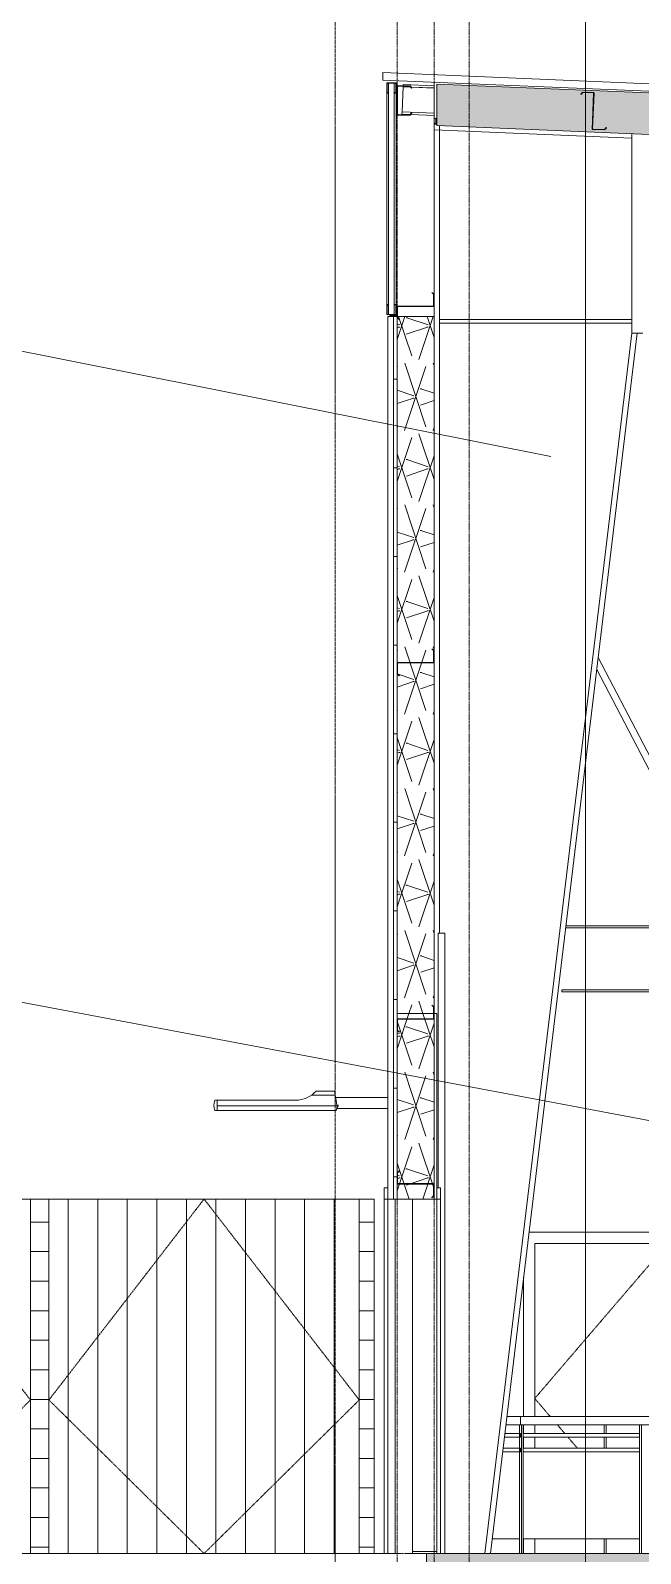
# Model space of a CAD drawing. Header units: inches. Extents: x 21386 to 98862, y -290 to 853.
# Drawn here: x 31740.9 to 31906, y 0 to 412.5 of the extents above; entities that cross this region are included whole.
import ezdxf

# ---------------------------------------------------------------- set-up
doc = ezdxf.new("R2010")
doc.units = ezdxf.units.IN
doc.header["$MEASUREMENT"] = 0
for name, pattern in [('Dash 1_16_', [0.125, 0.0625, -0.0625]), ('Dash Dot 3_16_', [0.3125, 0.1875, -0.0625, 0, -0.0625]), ('Grid Line 1_2_', [0.875, 0.5, -0.125, 0.125, -0.125])]:
    doc.linetypes.add(name, pattern=pattern)
for name, color, linetype, lineweight in [('A-ANNO-IDEN', 131, 'Continuous', 9), ('A-ANNO-SYMB', 150, 'Continuous', 9), ('A-CLNG', 13, 'Continuous', 13), ('A-CLNG-PATT', 13, 'Continuous', 25), ('A-DOOR', 31, 'Continuous', 13), ('A-DOOR-FRAM', 31, 'Continuous', 9), ('A-FLOR', 192, 'Continuous', 13), ('A-FLOR-HRAL', 11, 'Continuous', 13), ('A-FLOR-LEVL', 51, 'Continuous', 9), ('A-FLOR-MCUT', 51, 'Continuous', 9), ('A-FLOR-PATT', 8, 'Continuous', 25), ('A-GLAZ-CWMG', 51, 'Continuous', 13), ('A-ROOF', 132, 'Continuous', 13), ('A-WALL', 113, 'Continuous', 13), ('A-WALL-PATT', 111, 'Continuous', 25), ('C-TOPO', 7, 'Continuous', 13), ('E-LITE-EQPM', 33, 'Continuous', 13), ('G-ANNO-SYMB', 111, 'Continuous', 9), ('Q-SPCQ', 91, 'Continuous', 13), ('S-BEAM', 12, 'Continuous', 13), ('S-COLS', 52, 'Continuous', 13), ('S-GRID', 1, 'Continuous', 9)]:
    doc.layers.add(name, color=color, linetype=linetype, lineweight=lineweight)
pattern_1 = [(45, (22011.012, 102), (-19.007, 19.007), []), (45, (22011.012, 130.8), (-19.007, 19.007), [])]
pattern_2 = [(0, (22011.012, 102), (0, 24), []), (90, (22011.012, 102), (-24, 1e-15), [])]
pattern_3 = [(161.57, (22011.972, 102.96), (-7.6802237, -0.0009796), [0, -54.643, 6.067, 0]), (18.43, (22010.052, 102.96), (-7.6802237, 0.0009796), [0, -54.643, 6.067, 0]), (108.43, (22011.972, 102.96), (3.8382953, -19.2013653), [18.211, -42.499]), (71.57, (22010.052, 102.96), (3.8382953, 19.2013653), [18.211, -42.499])]

# ---------------------------------------------------------------- blocks, each defined once
blk = doc.blocks.new('Struct_Xcel_Sports Complex_rvt-3-Building Section - North_South looking East _ Fitness Center')
at = {"layer": 'A-FLOR-PATT', "lineweight": 9}
h = blk.add_hatch(dxfattribs=at)
h.set_pattern_fill('FP_48', color=256, style=0, pattern_type=2)
h.set_pattern_definition([(50, (22011.01, 102), (55.0854, -4.8198), [5.76, -63.36]), (355, (22011.01, 102), (-10.6557, 57.7685), [4.608, -50.688]), (100.451, (22015.6, 101.6), (44.4295, 52.9487), [4.895, -53.848]), (46.184, (22011.01, 117.36), (81.9644, -12.712), [8.64, -95.04]), (96.636, (22017.84, 116.3), (71.7815, 74.8124), [7.343, -80.772]), (351.184, (22011.01, 117.36), (71.782, 74.8124), [6.912, -76.032]), (21, (22018.69, 113.52), (45.842, -30.9215), [5.76, -63.36]), (326, (22018.69, 113.52), (18.687, 55.6915), [4.608, -50.688]), (71.451, (22022.51, 110.943), (64.529, 24.77), [4.895, -53.848]), (37.5, (22011.012, 102), (0.9339, 25.5668), [2.534, -47.539, 2.534, -48.922, -50.88]), (37.5, (22011.012, 102), (0.9339, 25.5668), [-101.53, 2.534, -48.346]), (7.5, (22011.012, 102), (20.204, 30.2913), [2.534, -26.803, 2.534, -46.387, -19.392]), (7.5, (22011.012, 102), (20.204, 30.2913), [-78.259, 2.534, -16.858]), (327.5, (21993.885, 102), (40.9978, -1.7324), [2.534, -16.666, 2.534, -57.37, -79.488]), (327.5, (21993.885, 102), (40.9978, -1.7324), [-79.104, 2.534, -76.954]), (317.5, (21986.205, 102), (44.7889, 7.6878), [2.534, -22.426, 2.534, -37.248, -56.448]), (317.5, (21986.205, 102), (44.7889, 7.6878), [-64.742, 2.534, -53.914])])
h.paths.add_polyline_path([(21132.3, -6), (22790.8, -6), (22790.8, 0), (21132.3, 0), (21132.3, -1.69)], flags=0)
at = {"layer": 'A-FLOR', "color": 7}
blk.add_line((22790.8, 0), (21132.3, 0), dxfattribs=at)
at = {"layer": 'A-FLOR-MCUT', "color": 7, "lineweight": 13}
blk.add_line((21132.3, 0), (21132.3, -6), dxfattribs=at)
blk = doc.blocks.new('Girt_C - 8_D-1987918-Building Section - North_South looking East _ Fitness Center')
at = {"layer": 'S-BEAM', "lineweight": 9}
h = blk.add_hatch(dxfattribs=at)
h.set_pattern_fill('FP_39', color=8, style=0, pattern_type=2)
h.set_pattern_definition(pattern_1)
h.paths.add_polyline_path([(21127.8, 389.49), (21128.29, 390.06), (21128.2, 390.13), (21127.75, 389.6), (21124.49, 389.6), (21124.49, 389.49)], flags=0)
h.paths.add_polyline_path([(21124.41, 389.67), (21124.41, 397.3), (21124.3, 397.3), (21124.3, 389.67)], flags=0)
h.paths.add_polyline_path([(21128.2, 396.84), (21128.28, 396.91), (21127.8, 397.49), (21124.49, 397.49), (21124.49, 397.38), (21127.75, 397.38)], flags=0)
at = {"layer": 'S-BEAM', "color": 7}
for p, q in [((21124.3, 397.3), (21124.3, 389.67)), ((21124.41, 389.67), (21124.41, 397.3)), ((21127.8, 397.49), (21124.49, 397.49)), ((21124.49, 397.38), (21127.75, 397.38)), ((21127.75, 397.38), (21128.2, 396.84)), ((21128.28, 396.91), (21127.8, 397.49)), ((21128.2, 396.84), (21128.28, 396.91)), ((21127.75, 389.6), (21124.49, 389.6)), ((21124.49, 389.49), (21127.8, 389.49)), ((21128.2, 390.13), (21127.75, 389.6)), ((21127.8, 389.49), (21128.29, 390.06)), ((21128.29, 390.06), (21128.2, 390.13))]:
    blk.add_line(p, q, dxfattribs=at)
for centre, radius, start, end in [((21124.49, 397.3), 0.188, 90, 180), ((21124.49, 397.3), 0.0782, 92.1227, 180), ((21124.49, 389.67), 0.188, 180, 270), ((21124.49, 389.67), 0.0782, 180, 266.9576)]:
    blk.add_arc(centre, radius, start, end, dxfattribs=at)
blk = doc.blocks.new('Basketball_Backstop-Performance_Sports_Systems-3103-Ceiling_Hung - 27_-0_ to 27_-11 7_8_-652462-Building Section - North_South looking East _ Fitness Center')
at = {"layer": 'Q-SPCQ', "color": 8, "lineweight": 9}
for p, q in [((21178.35, 239.36), (21232.51, 135.4)), ((21233.59, 137.37), (21178.75, 242.65))]:
    blk.add_line(p, q, dxfattribs=at)
blk = doc.blocks.new('Rectangular Mullion - Profile_Polycarbonate_Upper and left-1768104-Building Section - North_South looking East _ Fitness Center')
at = {"layer": 'A-GLAZ-CWMG', "color": 7}
for p, q in [((21124.05, 398.24), (21121.55, 398.24)), ((21121.55, 398.24), (21121.55, 395.49)), ((21121.62, 395.55), (21121.62, 398.17)), ((21121.62, 398.17), (21123.99, 398.17)), ((21123.99, 398.17), (21123.99, 395.55)), ((21124.05, 395.49), (21124.05, 398.24)), ((21121.55, 395.49), (21121.98, 395.49)), ((21121.92, 395.55), (21121.62, 395.55)), ((21121.98, 395.74), (21121.92, 395.74)), ((21121.92, 395.74), (21121.92, 395.55)), ((21121.98, 395.49), (21121.98, 395.74)), ((21123.62, 395.74), (21123.55, 395.74)), ((21123.55, 395.74), (21123.55, 395.49)), ((21123.55, 395.49), (21124.05, 395.49)), ((21123.62, 395.55), (21123.62, 395.74)), ((21123.99, 395.55), (21123.62, 395.55))]:
    blk.add_line(p, q, dxfattribs=at)
blk = doc.blocks.new('Rectangular Mullion - Profile_Polycarbonate_Lower-1768105-Building Section - North_South looking East _ Fitness Center')
at = {"layer": 'A-GLAZ-CWMG', "color": 7}
for p, q in [((21121.98, 338.27), (21121.55, 338.27)), ((21121.55, 338.27), (21121.55, 335.52)), ((21121.98, 338.02), (21121.98, 338.27)), ((21124.05, 338.27), (21123.55, 338.27)), ((21123.55, 338.27), (21123.55, 338.02)), ((21124.05, 335.52), (21124.05, 338.27)), ((21121.55, 335.52), (21124.05, 335.52)), ((21121.62, 335.58), (21121.62, 338.21)), ((21121.62, 338.21), (21121.92, 338.21)), ((21123.99, 335.58), (21121.62, 335.58)), ((21121.92, 338.21), (21121.92, 338.02)), ((21121.92, 338.02), (21121.98, 338.02)), ((21123.55, 338.02), (21123.62, 338.02)), ((21123.62, 338.02), (21123.62, 338.21)), ((21123.62, 338.21), (21123.99, 338.21)), ((21123.99, 338.21), (21123.99, 335.58))]:
    blk.add_line(p, q, dxfattribs=at)
blk = doc.blocks.new('Rectangular Mullion - Profile_Polycarbonate_right-1766190-Building Section - North_South looking East _ Fitness Center')
at = {"layer": 'A-GLAZ-CWMG', "color": 10, "lineweight": 9}
for p, q in [((21121.98, 335.58), (21121.98, 398.17)), ((21123.55, 335.58), (21123.55, 398.17))]:
    blk.add_line(p, q, dxfattribs=at)
at = {"layer": 'A-GLAZ-CWMG', "color": 8, "lineweight": 9}
for p, q in [((21121.55, 338.27), (21121.55, 395.49)), ((21124.05, 338.27), (21124.05, 395.49))]:
    blk.add_line(p, q, dxfattribs=at)
blk = doc.blocks.new('Double-Flush - 72_ x 96_-983185-Building Section - North_South looking East _ Fitness Center')
at = {"layer": 'A-DOOR', "color": 7}
for p, q in [((21121.8, 96), (21121.8, 0)), ((21123.8, 96), (21121.8, 96)), ((21123.8, 0), (21123.8, 96)), ((21121.8, 0), (21123.8, 0))]:
    blk.add_line(p, q, dxfattribs=at)
at = {"layer": 'A-DOOR-FRAM', "color": 7, "lineweight": 13}
for p, q in [((21120.8, 99), (21120.8, 96)), ((21121.8, 99), (21120.8, 99)), ((21121.8, 96), (21121.8, 99)), ((21136.05, 99), (21135.05, 99)), ((21135.05, 99), (21135.05, 96)), ((21136.05, 96), (21136.05, 99)), ((21120.8, 96), (21121.8, 96)), ((21135.05, 96), (21136.05, 96))]:
    blk.add_line(p, q, dxfattribs=at)
at = {"layer": 'A-DOOR-FRAM', "color": 8}
for p, q in [((21120.8, 0), (21120.8, 96)), ((21135.05, 0), (21135.05, 96)), ((21136.05, 96), (21136.05, 0))]:
    blk.add_line(p, q, dxfattribs=at)
blk = doc.blocks.new('Girt_Z - 10_D-1351983-Building Section - North_South looking East _ Fitness Center')
at = {"layer": 'S-BEAM', "color": 7}
for p, q in [((21174.51, 395.78), (21174, 395.22)), ((21174, 395.22), (21174.08, 395.15)), ((21174.08, 395.15), (21174.56, 395.67)), ((21177.44, 395.65), (21174.51, 395.78)), ((21174.56, 395.67), (21177.44, 395.55)), ((21177.51, 395.46), (21177.11, 385.66)), ((21177.22, 385.84), (21177.62, 395.46)), ((21177.11, 385.66), (21180.48, 385.52)), ((21180.43, 385.63), (21177.29, 385.76)), ((21180.9, 386.15), (21180.43, 385.63)), ((21180.48, 385.52), (21180.98, 386.07)), ((21180.98, 386.07), (21180.9, 386.15))]:
    blk.add_line(p, q, dxfattribs=at)
for centre, radius, start, end in [((21177.44, 395.47), 0.187, 357.6141, 87.6141), ((21177.44, 395.47), 0.0782, 357.6141, 85.4913), ((21177.3, 385.84), 0.0782, 177.6141, 264.5717)]:
    blk.add_arc(centre, radius, start, end, dxfattribs=at)
blk = doc.blocks.new('W-Wide Flange - W18X40-1630767-Building Section - North_South looking East _ Fitness Center')
at = {"layer": 'S-BEAM', "color": 8, "lineweight": 9}
for p, q in [((21169.94, 169.47), (21214.76, 169.47)), ((21170.01, 170), (21214.49, 170)), ((21216.59, 170), (21235.12, 170)), ((21216.86, 169.47), (21235.12, 169.47)), ((21236.98, 170), (21239.12, 170)), ((21236.98, 169.47), (21239.12, 169.47)), ((21245.74, 170), (21272.69, 170)), ((21245.74, 169.47), (21272.33, 169.47)), ((21272.46, 169.47), (21385.05, 169.47)), ((21272.83, 170), (21385.05, 170)), ((21385.05, 170), (21385.05, 169.47)), ((21168.93, 152.1), (21168.93, 152.62)), ((21168.93, 152.62), (21223.54, 152.62)), ((21225.64, 152.62), (21235.12, 152.62)), ((21236.98, 152.62), (21239.12, 152.62)), ((21245.74, 152.62), (21246.44, 152.62)), ((21248.82, 152.62), (21248.91, 152.62)), ((21250.33, 152.62), (21253.31, 152.62)), ((21256.05, 152.62), (21260.5, 152.62)), ((21260.76, 152.62), (21381.05, 152.62)), ((21168.93, 152.1), (21223.81, 152.1)), ((21225.92, 152.1), (21235.12, 152.1)), ((21236.98, 152.1), (21239.12, 152.1)), ((21245.74, 152.1), (21246.44, 152.1)), ((21248.82, 152.1), (21248.91, 152.1)), ((21250.33, 152.1), (21253.55, 152.1)), ((21256.05, 152.1), (21260.13, 152.1)), ((21260.39, 152.1), (21381.05, 152.1))]:
    blk.add_line(p, q, dxfattribs=at)
blk = doc.blocks.new('overhead door - one-983186-Building Section - North_South looking East _ Fitness Center')
at = {"layer": 'A-DOOR', "lineweight": 9}
h = blk.add_hatch(dxfattribs=at)
h.set_pattern_fill('FP_44', color=8, style=0, pattern_type=2)
h.set_pattern_definition([(90, (21128.428, 0), (-8, 5e-16), [])])
h.paths.add_polyline_path([(21136.06, 0), (21137.18, 0), (21137.18, 168), (21135.43, 168), (21135.43, 99), (21136.05, 99), (21136.05, 0)], flags=0)
at = {"layer": 'A-DOOR', "color": 8, "lineweight": 9}
for p, q in [((21137.18, 168), (21135.43, 168)), ((21135.43, 168), (21135.43, 99)), ((21137.18, 168), (21137.18, 0))]:
    blk.add_line(p, q, dxfattribs=at)
blk = doc.blocks.new('Railing - 2_ x 1_2_-939656-Building Section - North_South looking East _ Fitness Center')
at = {"layer": 'A-FLOR-HRAL', "color": 8, "lineweight": 9}
for p, q in [((21158.45, 34.87), (21157.95, 34.87)), ((21157.95, 0), (21157.95, 34.87)), ((21158.45, 34.87), (21158.45, 0))]:
    blk.add_line(p, q, dxfattribs=at)
blk = doc.blocks.new('Railing - 2_ 8_-939652-Building Section - North_South looking East _ Fitness Center')
at = {"layer": 'A-FLOR-HRAL', "color": 8, "lineweight": 9}
blk.add_line((21158.45, 4), (21189.95, 4), dxfattribs=at)
blk = doc.blocks.new('Railing - 2_ x 1_2_-V145-Building Section - North_South looking East _ Fitness Center')
at = {"layer": 'A-FLOR-HRAL', "color": 8, "lineweight": 9}
for p, q in [((21884.85, 34.87), (21884.35, 34.87)), ((21884.35, 32.5), (21884.35, 34.87)), ((21884.85, 32.5), (21884.85, 34.87)), ((21884.35, 28.5), (21884.35, 31.5)), ((21884.85, 28.5), (21884.85, 31.5)), ((21884.35, 0), (21884.35, 4)), ((21884.85, 0), (21884.85, 4))]:
    blk.add_line(p, q, dxfattribs=at)
blk = doc.blocks.new('Railing - 2_ 8_-V151-Building Section - North_South looking East _ Fitness Center')
at = {"layer": 'A-FLOR-HRAL', "color": 8, "lineweight": 9}
blk.add_line((21150.04, 4), (21157.45, 4), dxfattribs=at)
blk = doc.blocks.new('Railing - 3_4_-V153-Building Section - North_South looking East _ Fitness Center')
at = {"layer": 'A-FLOR-HRAL', "color": 8, "lineweight": 9}
for p in [(21157.95, 34.87), (21157.45, 0)]:
    blk.add_line(p, (21157.45, 34.87), dxfattribs=at)
blk = doc.blocks.new('Railing - Railing-939582-Building Section - North_South looking East _ Fitness Center')
at = {"layer": 'A-FLOR-HRAL', "color": 8, "lineweight": 9}
for p, q in [((21157.45, 31.5), (21153.35, 31.5)), ((21153.47, 32.5), (21157.45, 32.5)), ((21157.7, 31.5), (21157.7, 32.5)), ((21157.7, 32.5), (21157.95, 32.5)), ((21157.7, 31.5), (21157.95, 31.5)), ((21158.45, 32.5), (21189.95, 32.5)), ((21158.45, 31.5), (21189.95, 31.5)), ((21157.45, 27.5), (21152.86, 27.5)), ((21152.98, 28.5), (21157.45, 28.5)), ((21157.7, 27.5), (21157.7, 28.5)), ((21157.7, 28.5), (21157.95, 28.5)), ((21157.7, 27.5), (21157.95, 27.5)), ((21158.45, 28.5), (21189.95, 28.5)), ((21158.45, 27.5), (21189.95, 27.5))]:
    blk.add_line(p, q, dxfattribs=at)
for name, p in [('Railing - 3_4_-V153-Building Section - North_South looking East _ Fitness Center', (0, 0)), ('Railing - 2_ x 1_2_-939656-Building Section - North_South looking East _ Fitness Center', (0, 0)), ('Railing - 2_ x 1_2_-V145-Building Section - North_South looking East _ Fitness Center', (-704, 0)), ('Railing - 2_ x 1_2_-939656-Building Section - North_South looking East _ Fitness Center', (32, 0)), ('Railing - 2_ 8_-V151-Building Section - North_South looking East _ Fitness Center', (0, 0)), ('Railing - 2_ 8_-939652-Building Section - North_South looking East _ Fitness Center', (0, 0))]:
    blk.add_blockref(name, p)
blk = doc.blocks.new('Top Rail Type - Top Rail_Internal_-939601-Building Section - North_South looking East _ Fitness Center')
at = {"layer": 'A-FLOR-HRAL', "color": 8, "lineweight": 9}
for p, q in [((21162.12, 37.13), (21154.02, 37.13)), ((21254.7, 37.13), (21157.7, 37.13)), ((21204.34, 37.13), (21170.81, 37.13)), ((21153.75, 34.88), (21162.12, 34.88)), ((21157.7, 34.88), (21254.7, 34.88)), ((21170.79, 34.88), (21199.77, 34.88))]:
    blk.add_line(p, q, dxfattribs=at)
at = {"layer": 'A-FLOR-HRAL', "color": 8, "lineweight": 9, "flags": 128}
for points in [[(21157.7, 36), (21157.7, 36.23), (21157.7, 36.46), (21157.7, 36.66), (21157.7, 36.84), (21157.7, 36.97), (21157.7, 37.07), (21157.7, 37.12)], [(21157.7, 34.88), (21157.7, 34.93), (21157.7, 35.03), (21157.7, 35.16), (21157.7, 35.34), (21157.7, 35.54), (21157.7, 35.77), (21157.7, 36)]]:
    blk.add_lwpolyline(points, dxfattribs=at)
blk = doc.blocks.new('Lighting-Street_Cooper_Navion-Lumark_4-6-LED-Squares - The Caretaker LED-964008-Building Section - North_South looking East _ Fitness Center')
at = {"layer": 'E-LITE-EQPM', "color": 8, "lineweight": 9}
for p, q in [((21107.49, 124.13), (21101.13, 124.13)), ((21102.38, 125.18), (21107.31, 125.18)), ((21108.03, 121.1), (21107.31, 125.18)), ((21096.81, 122.75), (21074.94, 122.75)), ((21107.77, 120), (21074.94, 120)), ((21075.56, 122.75), (21075.56, 120)), ((21075.56, 121.28), (21106.7, 121.28)), ((21096.98, 122.76), (21096.98, 122.72)), ((21106.7, 121.28), (21107.99, 121.28)), ((21121.8, 123.5), (21107.6, 123.5)), ((21107.77, 120), (21108.34, 121.22)), ((21108.03, 121.1), (21107.77, 120)), ((21121.8, 120.5), (21108.01, 120.5)), ((21108.34, 121.22), (21108.34, 121.47))]:
    blk.add_line(p, q, dxfattribs=at)
for centre, radius, start, end in [((21096.62, 130.77), 8.03, 271.3102, 315.7864), ((21079.09, 121.37), 4.38, 161.7029, 198.2971)]:
    blk.add_arc(centre, radius, start, end, dxfattribs=at)
blk = doc.blocks.new('dumpster door - one-1001559-Building Section - North_South looking East _ Fitness Center')
at = {"layer": 'A-DOOR', "lineweight": 9}
h = blk.add_hatch(dxfattribs=at)
h.set_pattern_fill('FP_46', color=8, style=0, pattern_type=2)
h.set_pattern_definition([(90, (21007.053, 0), (8, -5e-16), [])])
h.paths.add_polyline_path([(20941.05, 0), (21025.05, 0), (21025.05, 96), (20941.05, 96), (20941.05, 76.46)], flags=0)
at = {"layer": 'A-DOOR', "color": 8, "linetype": 'Dash 1_16_', "lineweight": 9}
for p, q in [((20941.05, 41.59), (20983.05, 96)), ((21025.05, 41.59), (20983.05, 96)), ((20983.05, 0), (20941.05, 41.59)), ((20983.05, 0), (21025.05, 41.59))]:
    blk.add_line(p, q, dxfattribs=at)
at = {"layer": 'A-DOOR', "color": 8, "lineweight": 9}
blk.add_line((21025.05, 96), (20941.05, 96), dxfattribs=at)
blk = doc.blocks.new('columns and girder2 - one-1334686-Building Section - North_South looking East _ Fitness Center')
at = {"layer": 'S-BEAM', "color": 8, "lineweight": 9}
for p, q in [((21134.3, 387.29), (21134.3, 341.06)), ((21135.05, 387.26), (21134.3, 387.29)), ((21134.3, 387.06), (21134.3, 385.56)), ((21135.05, 387.03), (21134.3, 387.06)), ((21134.3, 385.56), (21187.8, 383.33)), ((21135.8, 168), (21135.8, 386.67)), ((21187.8, 384.5), (21187.8, 330.48)), ((21134.3, 337.69), (21134.3, 335)), ((21187.8, 334.23), (21135.8, 334.23)), ((21135.8, 333.23), (21187.8, 333.23)), ((21187.8, 330.48), (21148.04, 0)), ((21149.56, 0), (21189.31, 330.48)), ((21187.8, 330.48), (21190.8, 330.48))]:
    blk.add_line(p, q, dxfattribs=at)
blk = doc.blocks.new('L-Angle - L2X2X3_16-1162514-Building Section - North_South looking East _ Fitness Center')
at = {"layer": 'S-BEAM', "color": 7}
for p, q in [((21122.3, 335.18), (21124.3, 335.18)), ((21123.93, 335.37), (21122.49, 335.37)), ((21124.12, 336.99), (21124.12, 335.56)), ((21124.3, 335.18), (21124.3, 337.18))]:
    blk.add_line(p, q, dxfattribs=at)
for centre, start, end in [((21122.49, 335.18), 90, 180), ((21123.93, 335.56), 270, 0), ((21124.3, 336.99), 90, 180)]:
    blk.add_arc(centre, 0.188, start, end, dxfattribs=at)
blk = doc.blocks.new('Girt_Z - 10_D-1732869-Building Section - North_South looking East _ Fitness Center')
at = {"layer": 'S-BEAM', "color": 7}
for p, q in [((21133.73, 148.54), (21133.66, 148.46)), ((21134.3, 148.06), (21133.73, 148.54)), ((21124.3, 144.61), (21124.3, 141.67)), ((21124.41, 141.72), (21124.41, 144.61)), ((21134.12, 144.8), (21124.49, 144.8)), ((21124.49, 144.69), (21134.3, 144.69)), ((21133.66, 148.46), (21134.19, 148.01)), ((21134.19, 148.01), (21134.19, 144.87)), ((21134.3, 144.69), (21134.3, 148.06)), ((21124.3, 141.67), (21124.88, 141.19)), ((21124.95, 141.27), (21124.41, 141.72)), ((21124.88, 141.19), (21124.95, 141.27))]:
    blk.add_line(p, q, dxfattribs=at)
for centre, radius, start, end in [((21124.49, 144.61), 0.188, 90, 180), ((21124.49, 144.61), 0.0782, 90, 177.8773), ((21134.12, 144.88), 0.0782, 270, 356.9576)]:
    blk.add_arc(centre, radius, start, end, dxfattribs=at)
blk = doc.blocks.new('Girt_Z - 10_D-1987917-Building Section - North_South looking East _ Fitness Center')
at = {"layer": 'S-BEAM', "lineweight": 9}
h = blk.add_hatch(dxfattribs=at)
h.set_pattern_fill('FP_39', color=8, style=0, pattern_type=2)
h.set_pattern_definition(pattern_1)
h.paths.add_polyline_path([(21124.88, 237.69), (21124.95, 237.77), (21124.41, 238.22), (21124.41, 241.11), (21124.3, 241.11), (21124.3, 238.17)], flags=0)
h.paths.add_polyline_path([(21134.3, 241.19), (21134.3, 244.56), (21133.73, 245.04), (21133.66, 244.96), (21134.19, 244.51), (21134.19, 241.37)], flags=0)
h.paths.add_polyline_path([(21124.49, 241.19), (21134.3, 241.19), (21134.12, 241.3), (21124.49, 241.3)], flags=0)
at = {"layer": 'S-BEAM', "color": 7}
for p, q in [((21133.73, 245.04), (21133.66, 244.96)), ((21133.66, 244.96), (21134.19, 244.51)), ((21134.3, 244.56), (21133.73, 245.04)), ((21134.19, 244.51), (21134.19, 241.37)), ((21134.3, 241.19), (21134.3, 244.56)), ((21124.3, 241.11), (21124.3, 238.17)), ((21124.41, 238.22), (21124.41, 241.11)), ((21134.12, 241.3), (21124.49, 241.3)), ((21124.49, 241.19), (21134.3, 241.19)), ((21124.3, 238.17), (21124.88, 237.69)), ((21124.95, 237.77), (21124.41, 238.22)), ((21124.88, 237.69), (21124.95, 237.77))]:
    blk.add_line(p, q, dxfattribs=at)
for centre, radius, start, end in [((21124.49, 241.11), 0.188, 90, 180), ((21124.49, 241.11), 0.0782, 90, 177.8773), ((21134.12, 241.38), 0.0782, 270, 356.9576)]:
    blk.add_arc(centre, radius, start, end, dxfattribs=at)
blk = doc.blocks.new('Girt_Z - 10_D-1772157-Building Section - North_South looking East _ Fitness Center')
at = {"layer": 'S-BEAM', "color": 7}
for p, q in [((21133.73, 341.54), (21133.66, 341.46)), ((21133.66, 341.46), (21134.19, 341.01)), ((21134.3, 341.06), (21133.73, 341.54)), ((21134.19, 341.01), (21134.19, 337.87)), ((21134.3, 337.69), (21134.3, 341.06)), ((21124.3, 337.61), (21124.3, 334.67)), ((21124.3, 334.67), (21124.88, 334.19)), ((21124.41, 334.72), (21124.41, 337.61)), ((21124.95, 334.27), (21124.41, 334.72)), ((21134.12, 337.8), (21124.49, 337.8)), ((21124.49, 337.69), (21134.3, 337.69)), ((21124.88, 334.19), (21124.95, 334.27))]:
    blk.add_line(p, q, dxfattribs=at)
for centre, radius, start, end in [((21124.49, 337.61), 0.188, 90, 180), ((21124.49, 337.61), 0.0782, 90, 177.8773), ((21134.12, 337.88), 0.0782, 270, 356.9576)]:
    blk.add_arc(centre, radius, start, end, dxfattribs=at)
blk = doc.blocks.new('Girt_Z - 10_D-1263371-Building Section - North_South looking East _ Fitness Center')
at = {"layer": 'S-BEAM', "color": 7}
for p, q in [((21124.88, 103.68), (21124.3, 103.2)), ((21124.3, 103.2), (21124.3, 100.26)), ((21124.41, 103.14), (21124.95, 103.59)), ((21124.41, 100.25), (21124.41, 103.14)), ((21124.95, 103.59), (21124.88, 103.68)), ((21134.3, 100.18), (21124.49, 100.18)), ((21124.49, 100.07), (21134.12, 100.07)), ((21134.19, 100), (21134.19, 96.86)), ((21134.3, 96.8), (21134.3, 100.18)), ((21134.19, 96.86), (21133.66, 96.41)), ((21133.66, 96.41), (21133.73, 96.32)), ((21133.73, 96.32), (21134.3, 96.8))]:
    blk.add_line(p, q, dxfattribs=at)
for centre, radius, start, end in [((21124.49, 100.26), 0.188, 180, 270), ((21124.49, 100.26), 0.0782, 182.1227, 270), ((21134.12, 99.99), 0.0782, 3.0424, 90)]:
    blk.add_arc(centre, radius, start, end, dxfattribs=at)
blk = doc.blocks.new('Girt_C - 8_D-1405512-Building Section - North_South looking East _ Fitness Center')
at = {"layer": 'S-BEAM', "color": 8, "lineweight": 9}
for p, q in [((21125.63, 390.45), (21125.91, 397.16)), ((21125.91, 397.23), (21125.92, 397.38)), ((21125.91, 397.16), (21125.91, 397.23)), ((21127.95, 397.14), (21125.91, 397.23)), ((21128.01, 397.07), (21125.91, 397.16)), ((21125.92, 397.49), (21125.94, 397.8)), ((21125.94, 397.8), (21134.31, 397.45)), ((21134.31, 396.88), (21128.1, 397.14)), ((21134.31, 396.81), (21128.16, 397.06)), ((21125.6, 389.81), (21125.63, 390.38)), ((21127.85, 389.71), (21125.6, 389.81)), ((21125.63, 390.38), (21125.63, 390.45)), ((21134.3, 390.09), (21125.63, 390.45)), ((21134.3, 390.02), (21125.63, 390.38)), ((21134.3, 389.45), (21127.99, 389.71))]:
    blk.add_line(p, q, dxfattribs=at)
blk = doc.blocks.new('Single-Flush - 36_ x 84_-1318898-Building Section - North_South looking East _ Fitness Center')
at = {"layer": 'A-DOOR', "color": 8, "linetype": 'Dash 1_16_', "lineweight": 9}
for p, q in [((21197.56, 84), (21161.56, 42)), ((21165.73, 37.12), (21161.56, 42)), ((21169.7, 32.5), (21167.66, 34.88)), ((21173.13, 28.5), (21170.56, 31.5)), ((21197.56, 0), (21194.13, 4))]:
    blk.add_line(p, q, dxfattribs=at)
at = {"layer": 'A-DOOR-FRAM', "color": 8}
for p, q in [((21200.56, 87), (21160.02, 87)), ((21200.56, 37.12), (21200.56, 87)), ((21161.56, 37.12), (21161.56, 84)), ((21161.56, 84), (21197.56, 84)), ((21197.56, 84), (21197.56, 37.11)), ((21158.56, 74.81), (21158.56, 37.12)), ((21158.56, 34.88), (21158.56, 32.5)), ((21161.56, 32.5), (21161.56, 34.88)), ((21197.56, 34.88), (21197.56, 32.5)), ((21200.56, 32.5), (21200.56, 34.88)), ((21158.56, 31.5), (21158.56, 28.5)), ((21161.56, 28.5), (21161.56, 31.5)), ((21197.56, 31.5), (21197.56, 28.5)), ((21200.56, 28.5), (21200.56, 31.5)), ((21158.56, 4), (21158.56, 0)), ((21161.56, 0), (21161.56, 4)), ((21197.56, 4), (21197.56, 0)), ((21200.56, 0), (21200.56, 4))]:
    blk.add_line(p, q, dxfattribs=at)

msp = doc.modelspace()

# ---------------------------------------------------------------- hatches: boundary and pattern name
at = {"layer": 'A-CLNG-PATT', "lineweight": 9}
h = msp.add_hatch(dxfattribs=at)
h.set_pattern_fill('FP_37', color=8, style=0, pattern_type=2)
h.set_pattern_definition(pattern_3)
h.paths.add_polyline_path([(33086.49, 335.22), (33086.49, 346.48), (31850.86, 397.96), (31850.86, 386.7), (33052.62, 336.63)], flags=0)
at = {"layer": 'A-WALL-PATT', "lineweight": 9}
h = msp.add_hatch(dxfattribs=at)
h.set_pattern_fill('FP_40', color=8, style=0, pattern_type=2)
h.set_pattern_definition(pattern_2)
h.paths.add_polyline_path([(31840.11, 146.25), (31840.11, 335), (31839.11, 335), (31839.11, 146.25)], flags=0)
h = msp.add_hatch(dxfattribs=at)
h.set_pattern_fill('FP_37', color=8, style=0, pattern_type=2)
h.set_pattern_definition(pattern_3)
h.paths.add_polyline_path([(31850.11, 146.25), (31850.11, 335), (31840.11, 335), (31840.11, 146.25)], flags=0)
h = msp.add_hatch(dxfattribs=at)
h.set_pattern_fill('FP_40', color=8, style=0, pattern_type=2)
h.set_pattern_definition(pattern_2)
h.paths.add_polyline_path([(31840.11, 96), (31840.11, 146.25), (31839.11, 146.25), (31839.11, 96)], flags=0)
h = msp.add_hatch(dxfattribs=at)
h.set_pattern_fill('FP_37', color=8, style=0, pattern_type=2)
h.set_pattern_definition(pattern_3)
h.paths.add_polyline_path([(31850.11, 96), (31850.11, 146.25), (31840.11, 146.25), (31840.11, 96), (31842.19, 96)], flags=0)
h = msp.add_hatch(dxfattribs=at)
h.set_pattern_fill('FP_45', color=8, style=0, pattern_type=2)
h.set_pattern_definition([(180, (21214.803, 337.75), (-1e-15, -8), [])])
h.paths.add_polyline_path([(31646.61, 0), (31656.86, 0), (31656.86, 96), (31646.61, 96), (31646.61, 76.46)], flags=0)
h.paths.add_polyline_path([(31740.86, 0), (31745.86, 0), (31745.86, 96), (31740.86, 96), (31740.86, 76.46)], flags=0)
h.paths.add_polyline_path([(31833.86, 0), (31833.86, 96), (31829.86, 95.99), (31829.86, 0)], flags=0)
h = msp.add_hatch(dxfattribs=at)
h.set_pattern_fill('FP_41', color=8, style=0, pattern_type=2)
h.set_pattern_definition([(0, (21128.68, 0.38), (-193, 193), [48, -145]), (90, (21128.68, 0.38), (-193, 1e-14), [96, -97]), (180, (21176.68, 96.38), (-193, 193), [48, -145]), (90, (21176.68, 0.38), (-193, 1e-14), [96, -97]), (180, (21176.68, 96.88), (-193, 193), [48, -145]), (90, (21176.68, 96.88), (-193, 1e-14), [96, -97]), (0, (21128.68, 192.88), (-193, 193), [48, -145]), (90, (21128.68, 96.88), (-193, 1e-14), [96, -97]), (0, (21176.93, 48.12), (-193, 193), [48, -145]), (90, (21176.93, 0), (-193, 1e-14), [48.125, -144.875]), (90, (21224.93, 0), (-193, 1e-14), [48.125, -144.875]), (0, (21176.93, 144.62), (-193, 193), [48, -145]), (90, (21176.93, 48.62), (-193, 1e-14), [96, -97]), (180, (21224.93, 48.62), (-193, 193), [48, -145]), (90, (21224.93, 48.62), (-193, 1e-14), [96, -97]), (90, (21176.93, 145.12), (-193, 1e-14), [48, -145]), (180, (21224.93, 145.12), (-193, 193), [48, -145]), (90, (21224.93, 145.12), (-193, 1e-14), [48, -145]), (0, (21225.18, 0.38), (-193, 193), [48, -145]), (90, (21225.18, 0.38), (-193, 1e-14), [96, -97]), (180, (21273.18, 96.38), (-193, 193), [48, -145]), (90, (21273.18, 0.38), (-193, 1e-14), [96, -97]), (180, (21273.18, 96.88), (-193, 193), [48, -145]), (90, (21273.18, 96.88), (-193, 1e-14), [96, -97]), (0, (21225.18, 192.88), (-193, 193), [48, -145]), (90, (21225.18, 96.88), (-193, 1e-14), [96, -97]), (0, (21273.43, 48.12), (-193, 193), [48, -145]), (90, (21273.43, 0), (-193, 1e-14), [48.125, -144.875]), (90, (21321.43, 0), (-193, 1e-14), [48.125, -144.875]), (0, (21273.43, 144.62), (-193, 193), [48, -145]), (90, (21273.43, 48.62), (-193, 1e-14), [96, -97]), (180, (21321.43, 48.62), (-193, 193), [48, -145]), (90, (21321.43, 48.62), (-193, 1e-14), [96, -97]), (90, (21273.43, 145.12), (-193, 1e-14), [48, -145]), (180, (21321.43, 145.12), (-193, 193), [48, -145]), (90, (21321.43, 145.12), (-193, 1e-14), [48, -145])])
h.paths.add_polyline_path([(31846.52, 0), (31850.86, 0), (31850.86, 96), (31844.24, 95.99), (31844.24, 0)], flags=0)

# ---------------------------------------------------------------- linework, layer by layer
at = {"layer": 'A-ANNO-IDEN', "color": 153}
for p, q in [((31881.69, 297.04), (31614.99, 350.26)), ((31914.52, 116.08), (31614.8, 172.64))]:
    msp.add_line(p, q, dxfattribs=at)
at = {"layer": 'A-ANNO-SYMB', "linetype": 'Dash Dot 3_16_'}
msp.add_line((31823.35, 452.37), (31823.35, -37.35), dxfattribs=at)
at = {"layer": 'A-CLNG', "color": 7}
for p, q in [((33086.49, 346.48), (31850.86, 397.96)), ((31850.86, 397.96), (31850.86, 386.7)), ((31850.86, 386.7), (33086.49, 335.22))]:
    msp.add_line(p, q, dxfattribs=at)
at = {"layer": 'A-FLOR-LEVL', "linetype": 'Grid Line 1_2_'}
msp.add_line((31077.41, 0), (34441.96, 0), dxfattribs=at)
at = {"layer": 'A-ROOF', "color": 7}
for p, q in [((33148.9, 346.34), (31836.26, 401.03)), ((31836.26, 401.03), (31836.26, 399.03)), ((31836.26, 399.03), (33148.9, 344.34))]:
    msp.add_line(p, q, dxfattribs=at)
at = {"layer": 'A-WALL', "color": 7}
for p, q in [((31837.79, 398.17), (31837.79, 335.58)), ((31839.36, 398.17), (31837.79, 398.17)), ((31839.36, 335.58), (31839.36, 398.17)), ((31837.61, 335), (31837.61, 96)), ((31850.11, 335), (31837.61, 335)), ((31837.79, 335.58), (31839.36, 335.58)), ((31839.11, 335), (31839.11, 96)), ((31840.11, 335), (31840.11, 96)), ((31850.11, 96), (31850.11, 335)), ((31840.11, 146.25), (31850.86, 146.25)), ((31850.86, 96), (31850.86, 146.25)), ((31837.61, 96), (31850.86, 96))]:
    msp.add_line(p, q, dxfattribs=at)
at = {"layer": 'A-WALL', "color": 10, "lineweight": 9}
for p, q in [((31837.79, 398.17), (31837.79, 335.58)), ((31839.36, 398.17), (31839.36, 398.17)), ((31839.36, 335.58), (31839.36, 398.17)), ((31839.36, 335.58), (31839.36, 335.58))]:
    msp.add_line(p, q, dxfattribs=at)
at = {"layer": 'A-WALL', "color": 8, "lineweight": 9}
for p, q in [((31850.11, 398.45), (31850.11, 388.62)), ((31740.86, 96), (31740.86, 0)), ((31745.86, 96), (31740.86, 96)), ((31745.86, 0), (31745.86, 96)), ((31833.86, 96), (31829.86, 96)), ((31829.86, 96), (31829.86, 0)), ((31833.86, 0), (31833.86, 96)), ((31844.24, 96), (31844.24, 0)), ((31850.86, 96), (31850.86, 0))]:
    msp.add_line(p, q, dxfattribs=at)
at = {"layer": 'C-TOPO'}
for p, q in [((31615.73, 0), (31783.06, 0)), ((31783.06, 0), (31837.61, 0))]:
    msp.add_line(p, q, dxfattribs=at)
at = {"layer": 'C-TOPO', "color": 8, "lineweight": 9}
for p, q in [((31783.06, 0), (31615.73, 0)), ((31837.61, 0), (31783.06, 0))]:
    msp.add_line(p, q, dxfattribs=at)
at = {"layer": 'G-ANNO-SYMB'}
msp.add_line((31891.15, 737.16), (31891.15, -271.66), dxfattribs=at)
at = {"layer": 'S-COLS', "color": 8, "lineweight": 9}
for p, q in [((31850.11, 388.62), (31850.11, 387.29)), ((31850.55, 388.62), (31850.11, 388.62)), ((31850.55, 388.62), (31850.55, 387.27)), ((31850.86, 388.62), (31850.55, 388.62))]:
    msp.add_line(p, q, dxfattribs=at)
at = {"layer": 'S-GRID', "linetype": 'Grid Line 1_2_'}
for p, q in [((31840.11, -129.44), (31840.11, 738.66)), ((31850.11, -129.44), (31850.11, 738.66)), ((31859.61, -129.44), (31859.61, 738.66))]:
    msp.add_line(p, q, dxfattribs=at)

# ---------------------------------------------------------------- block references
at = {"color": 170, "lineweight": 5}
msp.add_blockref('Struct_Xcel_Sports Complex_rvt-3-Building Section - North_South looking East _ Fitness Center', (10715.81, 0), dxfattribs=at)
at = {"layer": 'A-DOOR', "color": 8, "lineweight": 9}
for name, p in [('overhead door - one-983186-Building Section - North_South looking East _ Fitness Center', (10715.81, 0)), ('Double-Flush - 72_ x 96_-983185-Building Section - North_South looking East _ Fitness Center', (10715.81, 0)), ('dumpster door - one-1001559-Building Section - North_South looking East _ Fitness Center', (10715.81, 0)), ('dumpster door - one-1001559-Building Section - North_South looking East _ Fitness Center', (10804.81, 0)), ('Single-Flush - 36_ x 84_-1318898-Building Section - North_South looking East _ Fitness Center', (10715.81, 0))]:
    msp.add_blockref(name, p, dxfattribs=at)
at = {"layer": 'A-FLOR-HRAL', "color": 8, "lineweight": 9}
for name in ['Top Rail Type - Top Rail_Internal_-939601-Building Section - North_South looking East _ Fitness Center', 'Railing - Railing-939582-Building Section - North_South looking East _ Fitness Center']:
    msp.add_blockref(name, (10715.81, 0), dxfattribs=at)
at = {"layer": 'A-GLAZ-CWMG', "color": 8, "lineweight": 9}
for name in ['Rectangular Mullion - Profile_Polycarbonate_Upper and left-1768104-Building Section - North_South looking East _ Fitness Center', 'Rectangular Mullion - Profile_Polycarbonate_right-1766190-Building Section - North_South looking East _ Fitness Center', 'Rectangular Mullion - Profile_Polycarbonate_Lower-1768105-Building Section - North_South looking East _ Fitness Center']:
    msp.add_blockref(name, (10715.81, 0), dxfattribs=at)
at = {"layer": 'E-LITE-EQPM', "color": 8, "lineweight": 9}
msp.add_blockref('Lighting-Street_Cooper_Navion-Lumark_4-6-LED-Squares - The Caretaker LED-964008-Building Section - North_South looking East _ Fitness Center', (10715.81, 0), dxfattribs=at)
at = {"layer": 'Q-SPCQ', "color": 8, "lineweight": 9}
msp.add_blockref('Basketball_Backstop-Performance_Sports_Systems-3103-Ceiling_Hung - 27_-0_ to 27_-11 7_8_-652462-Building Section - North_South looking East _ Fitness Center', (10715.81, 0), dxfattribs=at)
at = {"layer": 'S-BEAM', "color": 8, "lineweight": 9}
for name in ['Girt_C - 8_D-1987918-Building Section - North_South looking East _ Fitness Center', 'Girt_C - 8_D-1405512-Building Section - North_South looking East _ Fitness Center', 'Girt_Z - 10_D-1351983-Building Section - North_South looking East _ Fitness Center', 'columns and girder2 - one-1334686-Building Section - North_South looking East _ Fitness Center', 'Girt_Z - 10_D-1772157-Building Section - North_South looking East _ Fitness Center', 'L-Angle - L2X2X3_16-1162514-Building Section - North_South looking East _ Fitness Center', 'Girt_Z - 10_D-1987917-Building Section - North_South looking East _ Fitness Center', 'W-Wide Flange - W18X40-1630767-Building Section - North_South looking East _ Fitness Center', 'Girt_Z - 10_D-1732869-Building Section - North_South looking East _ Fitness Center', 'Girt_Z - 10_D-1263371-Building Section - North_South looking East _ Fitness Center']:
    msp.add_blockref(name, (10715.81, 0), dxfattribs=at)

doc.saveas('drawing.dxf')
